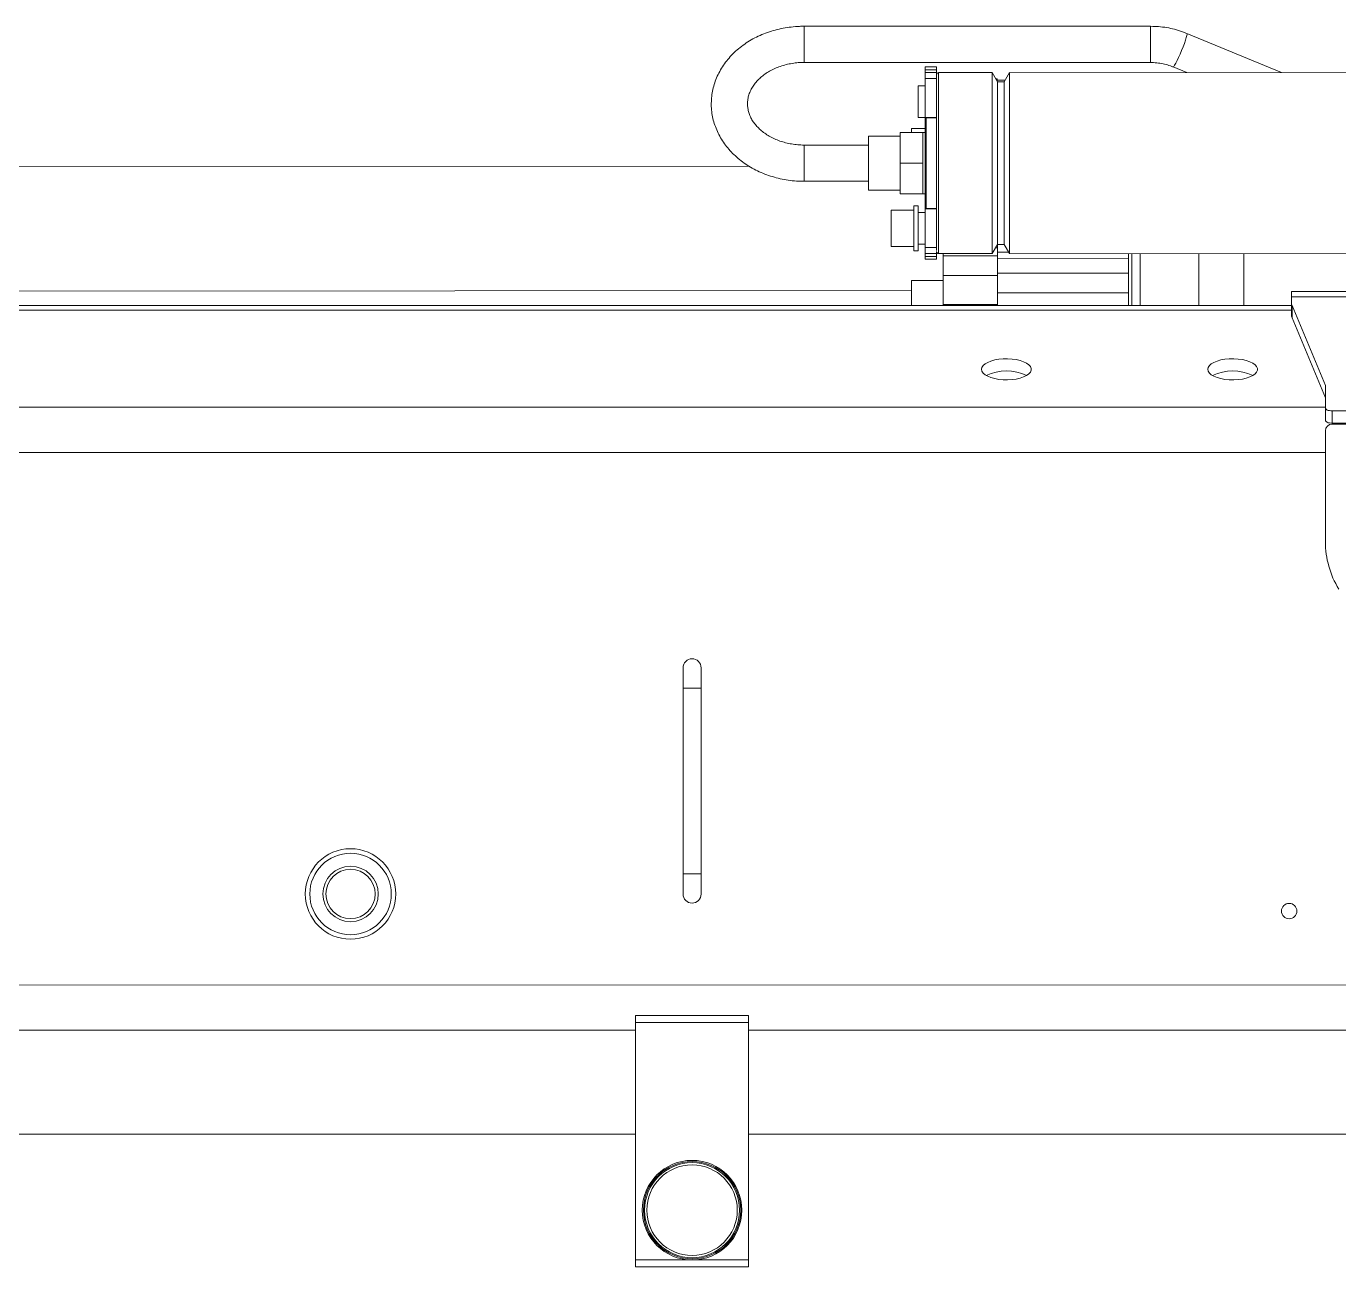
# Model space of a CAD drawing. Header units: millimetres. Extents: x 157 to 416, y 629 to 713.
# Drawn here: x 235.12 to 246.73, y 700.02 to 710.98 of the extents above; entities that cross this region are included whole.
import ezdxf

# ---------------------------------------------------------------- set-up
doc = ezdxf.new("R2010")
doc.units = ezdxf.units.MM

msp = doc.modelspace()

# ---------------------------------------------------------------- linework, layer by layer
at = {"color": 7, "linetype": 'Continuous', "lineweight": 15}
for p, q in [((245.067, 710.982), (242.002, 710.982)), ((246.224, 710.572), (245.387, 710.918)), ((242.002, 710.662), (245.067, 710.662)), ((243.172, 710.622), (243.072, 710.622)), ((243.072, 710.597), (243.072, 710.622)), ((245.265, 710.623), (245.387, 710.572)), ((243.072, 710.597), (243.172, 710.597)), ((243.072, 710.572), (243.072, 710.597)), ((243.072, 710.572), (243.172, 710.572)), ((243.072, 710.52), (243.172, 710.52)), ((243.172, 710.572), (243.172, 710.597)), ((243.172, 710.544), (243.172, 710.572)), ((243.666, 710.572), (243.192, 710.572)), ((243.712, 710.492), (243.666, 710.572)), ((243.711, 710.516), (243.698, 710.516)), ((243.78, 710.507), (243.711, 710.507)), ((243.818, 710.572), (243.772, 710.492)), ((283.332, 710.57), (243.818, 710.572)), ((243.072, 710.456), (243.011, 710.456)), ((243.772, 710.492), (243.712, 710.492)), ((243.011, 710.176), (243.072, 710.176)), ((243.072, 710.177), (243.172, 710.177)), ((243.072, 710.177), (243.172, 710.177)), ((243.072, 710.177), (243.072, 710.177)), ((243.072, 710.175), (243.072, 710.177)), ((243.072, 710.175), (243.172, 710.175)), ((243.072, 710.162), (243.072, 710.175)), ((243.082, 710.172), (243.072, 710.162)), ((243.172, 710.172), (243.082, 710.172)), ((243.052, 710.042), (242.852, 710.042)), ((242.852, 710.042), (242.852, 709.772)), ((243.072, 710.077), (242.951, 710.077)), ((243.072, 710.042), (243.052, 710.042)), ((243.052, 710.042), (243.052, 709.907)), ((242.572, 709.932), (242.002, 709.932)), ((242.852, 710.012), (242.572, 710.012)), ((243.052, 709.907), (243.052, 709.772)), ((241.516, 709.745), (205.392, 709.726)), ((243.052, 709.772), (242.852, 709.772)), ((242.852, 709.772), (242.852, 709.502)), ((243.052, 709.772), (243.052, 709.637)), ((242.002, 709.612), (242.572, 709.612)), ((243.052, 709.637), (243.052, 709.502)), ((242.572, 709.532), (242.852, 709.532)), ((243.052, 709.502), (242.852, 709.502)), ((243.052, 709.502), (243.072, 709.502)), ((242.972, 709.356), (242.772, 709.356)), ((243.012, 709.396), (242.972, 709.396)), ((243.072, 709.382), (243.082, 709.372)), ((243.072, 709.369), (243.072, 709.382)), ((243.072, 709.369), (243.172, 709.369)), ((243.072, 709.367), (243.072, 709.369)), ((243.172, 709.367), (243.072, 709.367)), ((243.072, 709.367), (243.172, 709.367)), ((243.072, 709.367), (243.072, 709.367)), ((243.082, 709.372), (243.172, 709.372)), ((243.072, 709.336), (243.012, 709.336)), ((242.772, 709.036), (242.972, 709.036)), ((242.972, 708.996), (243.012, 708.996)), ((243.012, 709.056), (243.072, 709.056)), ((243.072, 709.025), (243.172, 709.025)), ((243.072, 708.972), (243.072, 709.025)), ((243.666, 708.972), (243.712, 709.052)), ((243.712, 709.052), (243.772, 709.052)), ((243.712, 709.023), (243.712, 708.954)), ((243.772, 709.052), (243.818, 708.972)), ((243.072, 708.972), (243.172, 708.972)), ((243.072, 708.947), (243.172, 708.947)), ((243.072, 708.922), (243.072, 708.947)), ((243.072, 708.922), (243.172, 708.922)), ((243.172, 708.972), (243.172, 708.992)), ((243.172, 708.947), (243.172, 708.972)), ((243.172, 708.922), (243.172, 708.947)), ((243.192, 708.972), (243.666, 708.972)), ((243.232, 708.972), (243.232, 708.953)), ((243.232, 708.953), (243.712, 708.954)), ((244.872, 708.931), (243.712, 708.93)), ((243.818, 708.972), (283.142, 708.97)), ((243.232, 708.78), (243.712, 708.78)), ((243.232, 708.524), (243.232, 708.78)), ((244.872, 708.8), (243.712, 708.8)), ((243.712, 708.524), (243.712, 708.78)), ((243.232, 708.734), (242.952, 708.734)), ((231.057, 708.639), (242.952, 708.646)), ((244.872, 708.626), (243.712, 708.625)), ((247.512, 708.638), (246.312, 708.638)), ((246.312, 708.589), (246.312, 708.542)), ((247.512, 708.589), (246.312, 708.589)), ((246.312, 708.542), (246.312, 708.433)), ((231.147, 708.515), (246.312, 708.514)), ((243.232, 708.524), (243.712, 708.524)), ((243.232, 708.514), (243.232, 708.524)), ((243.712, 708.514), (243.712, 708.524)), ((246.612, 707.808), (246.318, 708.513)), ((246.318, 708.513), (246.318, 708.404)), ((246.612, 707.699), (246.318, 708.404)), ((246.612, 707.608), (246.612, 707.808)), ((246.612, 707.608), (246.612, 707.5)), ((246.672, 707.583), (246.672, 707.474)), ((247.84, 707.583), (246.672, 707.583)), ((246.612, 706.426), (246.612, 707.406)), ((247.84, 707.474), (246.672, 707.474)), ((247.872, 707.466), (246.672, 707.466)), ((240.932, 705.131), (240.932, 703.491)), ((241.092, 703.491), (241.092, 705.131)), ((240.511, 700.077), (240.512, 702.177)), ((241.512, 702.237), (240.512, 702.237)), ((240.512, 702.177), (240.512, 702.237)), ((240.512, 702.177), (241.512, 702.177)), ((241.511, 700.077), (241.512, 702.177)), ((241.512, 702.177), (241.512, 702.237)), ((240.512, 701.19), (223.857, 701.19)), ((249.012, 701.189), (241.512, 701.19)), ((240.511, 700.077), (241.511, 700.077)), ((240.511, 700.017), (240.511, 700.077)), ((241.511, 700.017), (241.511, 700.077)), ((240.511, 700.017), (241.511, 700.017))]:
    msp.add_line(p, q, dxfattribs=at)
at = {"color": 8, "linetype": 'Continuous', "lineweight": 15}
for p, q in [((242.002, 710.982), (242.002, 710.976)), ((245.067, 710.982), (245.067, 710.976)), ((243.695, 709.023), (243.712, 709.023)), ((243.81, 708.986), (243.712, 708.986)), ((231.158, 708.473), (246.312, 708.473)), ((231.163, 707.615), (246.612, 707.614)), ((231.163, 707.216), (246.612, 707.215)), ((249.012, 702.507), (223.905, 702.508)), ((240.512, 702.109), (223.905, 702.109)), ((249.012, 702.108), (241.512, 702.109))]:
    msp.add_line(p, q, dxfattribs=at)
at = {"color": 8, "linetype": 'Continuous', "lineweight": 15, "flags": 128}
for points in [[(242.002, 710.976), (242.002, 710.964), (242.002, 710.944), (242.002, 710.919), (242.002, 710.89), (242.002, 710.857), (242.002, 710.822), (242.002, 710.788), (242.002, 710.755), (242.002, 710.726), (242.002, 710.7), (242.002, 710.681), (242.002, 710.668), (242.002, 710.662), (242.002, 710.662)], [(245.067, 710.976), (245.067, 710.963), (245.067, 710.944), (245.067, 710.919), (245.067, 710.889), (245.067, 710.857), (245.067, 710.822), (245.067, 710.788), (245.067, 710.755), (245.067, 710.725), (245.067, 710.7), (245.067, 710.681), (245.067, 710.668), (245.067, 710.662), (245.067, 710.662)], [(245.389, 710.912), (245.387, 710.9), (245.382, 710.882), (245.375, 710.858), (245.365, 710.83), (245.353, 710.8), (245.341, 710.768), (245.327, 710.736), (245.314, 710.706), (245.301, 710.679), (245.289, 710.656), (245.279, 710.639), (245.271, 710.627), (245.266, 710.623), (245.265, 710.623)], [(245.387, 710.918), (245.387, 710.918), (245.389, 710.912)], [(243.192, 710.572), (243.192, 710.572), (243.192, 710.567), (243.192, 710.554), (243.192, 710.535), (243.192, 710.509), (243.192, 710.477), (243.192, 710.439), (243.192, 710.394), (243.192, 710.344), (243.192, 710.289), (243.192, 710.23), (243.192, 710.167), (243.192, 710.1), (243.192, 710.03), (243.192, 709.958), (243.192, 709.884), (243.192, 709.81), (243.192, 709.735), (243.192, 709.66), (243.192, 709.586), (243.192, 709.514), (243.192, 709.444), (243.192, 709.377), (243.192, 709.314), (243.192, 709.255), (243.192, 709.2), (243.192, 709.15), (243.192, 709.106), (243.192, 709.067), (243.192, 709.035), (243.192, 709.009), (243.192, 708.99), (243.192, 708.978), (243.192, 708.972), (243.192, 708.972)], [(242.002, 709.772), (242.002, 709.807), (242.002, 709.839), (242.002, 709.869), (242.002, 709.894), (242.002, 709.913), (242.002, 709.926), (242.002, 709.932), (242.002, 709.932)], [(242.002, 709.612), (242.002, 709.612), (242.002, 709.618), (242.002, 709.631), (242.002, 709.65), (242.002, 709.675), (242.002, 709.705), (242.002, 709.738), (242.002, 709.772)], [(240.932, 705.131), (240.933, 705.131), (240.94, 705.131), (240.953, 705.131), (240.972, 705.131), (240.994, 705.131), (241.018, 705.131), (241.041, 705.131), (241.062, 705.131), (241.078, 705.131), (241.088, 705.131), (241.092, 705.131)], [(240.932, 703.491), (240.933, 703.491), (240.94, 703.491), (240.953, 703.491), (240.972, 703.491), (240.994, 703.491), (241.018, 703.491), (241.041, 703.491), (241.062, 703.491), (241.078, 703.491), (241.088, 703.491), (241.092, 703.491)]]:
    msp.add_lwpolyline(points, dxfattribs=at)
at = {"color": 7, "linetype": 'Continuous', "lineweight": 15, "flags": 128}
for points in [[(243.172, 710.597), (243.172, 710.612), (243.172, 710.62), (243.172, 710.622)], [(243.072, 710.52), (243.072, 710.532), (243.072, 710.542), (243.072, 710.551), (243.072, 710.559), (243.072, 710.564), (243.072, 710.569), (243.072, 710.571), (243.072, 710.572)], [(243.072, 710.177), (243.072, 710.183), (243.072, 710.197), (243.072, 710.217), (243.072, 710.244), (243.072, 710.275), (243.072, 710.311), (243.072, 710.349), (243.072, 710.387), (243.072, 710.425), (243.072, 710.461), (243.072, 710.493), (243.072, 710.52)], [(243.172, 709), (243.172, 709.014), (243.172, 709.035), (243.172, 709.063), (243.172, 709.097), (243.172, 709.137), (243.172, 709.183), (243.172, 709.234), (243.172, 709.29), (243.172, 709.35), (243.172, 709.415), (243.172, 709.482), (243.172, 709.552), (243.172, 709.624), (243.172, 709.698), (243.172, 709.772), (243.172, 709.846), (243.172, 709.92), (243.172, 709.992), (243.172, 710.062), (243.172, 710.129), (243.172, 710.194), (243.172, 710.254), (243.172, 710.31), (243.172, 710.362), (243.172, 710.407), (243.172, 710.448), (243.172, 710.482), (243.172, 710.509), (243.172, 710.53), (243.172, 710.544)], [(243.666, 710.572), (243.666, 710.572), (243.666, 710.567), (243.666, 710.554), (243.666, 710.535), (243.666, 710.509), (243.666, 710.477), (243.666, 710.439), (243.666, 710.394), (243.666, 710.344), (243.666, 710.289), (243.666, 710.23), (243.666, 710.167), (243.666, 710.1), (243.666, 710.03), (243.666, 709.958), (243.666, 709.884), (243.666, 709.81), (243.666, 709.735), (243.666, 709.66), (243.666, 709.586), (243.666, 709.514), (243.666, 709.444), (243.666, 709.377), (243.666, 709.314), (243.666, 709.255), (243.666, 709.2), (243.666, 709.15), (243.666, 709.106), (243.666, 709.067), (243.666, 709.035), (243.666, 709.009), (243.666, 708.99), (243.666, 708.978), (243.666, 708.972), (243.666, 708.972)], [(243.711, 710.516), (243.711, 710.513), (243.711, 710.503), (243.711, 710.493)], [(243.818, 710.572), (243.818, 710.572), (243.818, 710.567), (243.818, 710.554), (243.818, 710.535), (243.818, 710.509), (243.818, 710.477), (243.818, 710.439), (243.818, 710.394), (243.818, 710.344), (243.818, 710.289), (243.818, 710.23), (243.818, 710.167), (243.818, 710.1), (243.818, 710.03), (243.818, 709.958), (243.818, 709.884), (243.818, 709.81), (243.818, 709.735), (243.818, 709.66), (243.818, 709.586), (243.818, 709.514), (243.818, 709.444), (243.818, 709.377), (243.818, 709.314), (243.818, 709.255), (243.818, 709.2), (243.818, 709.15), (243.818, 709.106), (243.818, 709.067), (243.818, 709.035), (243.818, 709.009), (243.818, 708.99), (243.818, 708.978), (243.818, 708.972), (243.818, 708.972)], [(243.011, 710.176), (243.011, 710.179), (243.011, 710.19), (243.011, 710.206), (243.011, 710.228), (243.011, 710.255), (243.011, 710.285), (243.011, 710.316), (243.011, 710.347), (243.011, 710.376), (243.011, 710.403), (243.011, 710.425), (243.011, 710.442), (243.011, 710.452), (243.011, 710.456), (243.011, 710.456)], [(243.712, 710.492), (243.712, 710.492), (243.712, 710.486), (243.712, 710.474), (243.712, 710.455), (243.712, 710.428), (243.712, 710.396), (243.712, 710.357), (243.712, 710.312), (243.712, 710.262), (243.712, 710.207), (243.712, 710.147), (243.712, 710.084), (243.712, 710.018), (243.712, 709.95), (243.712, 709.879), (243.712, 709.808), (243.712, 709.736), (243.712, 709.665), (243.712, 709.594), (243.712, 709.526), (243.712, 709.46), (243.712, 709.397), (243.712, 709.337), (243.712, 709.282), (243.712, 709.232), (243.712, 709.187), (243.712, 709.149), (243.712, 709.116), (243.712, 709.09), (243.712, 709.07), (243.712, 709.058), (243.712, 709.052), (243.712, 709.052)], [(243.772, 710.492), (243.772, 710.492), (243.772, 710.486), (243.772, 710.474), (243.772, 710.455), (243.772, 710.428), (243.772, 710.396), (243.772, 710.357), (243.772, 710.312), (243.772, 710.262), (243.772, 710.207), (243.772, 710.147), (243.772, 710.084), (243.772, 710.018), (243.772, 709.95), (243.772, 709.879), (243.772, 709.808), (243.772, 709.736), (243.772, 709.665), (243.772, 709.594), (243.772, 709.526), (243.772, 709.46), (243.772, 709.397), (243.772, 709.337), (243.772, 709.282), (243.772, 709.232), (243.772, 709.187), (243.772, 709.149), (243.772, 709.116), (243.772, 709.09), (243.772, 709.07), (243.772, 709.058), (243.772, 709.052), (243.772, 709.052)], [(243.772, 710.492), (243.772, 710.492), (243.772, 710.486), (243.772, 710.474), (243.772, 710.455), (243.772, 710.428), (243.772, 710.396), (243.772, 710.357), (243.772, 710.312), (243.772, 710.262), (243.772, 710.207), (243.772, 710.147), (243.772, 710.084), (243.772, 710.018), (243.772, 709.95), (243.772, 709.879), (243.772, 709.808), (243.772, 709.736), (243.772, 709.665), (243.772, 709.594), (243.772, 709.526), (243.772, 709.46), (243.772, 709.397), (243.772, 709.337), (243.772, 709.282), (243.772, 709.232), (243.772, 709.187), (243.772, 709.149), (243.772, 709.116), (243.772, 709.09), (243.772, 709.07), (243.772, 709.058), (243.772, 709.052), (243.772, 709.052)], [(243.072, 709.382), (243.072, 709.383), (243.072, 709.39), (243.072, 709.405), (243.072, 709.426), (243.072, 709.453), (243.072, 709.487), (243.072, 709.526), (243.072, 709.569), (243.072, 709.617), (243.072, 709.667), (243.072, 709.719), (243.072, 709.772), (243.072, 709.825), (243.072, 709.877), (243.072, 709.927), (243.072, 709.975), (243.072, 710.018), (243.072, 710.057), (243.072, 710.091), (243.072, 710.118), (243.072, 710.14), (243.072, 710.154), (243.072, 710.161), (243.072, 710.162)], [(243.082, 710.172), (243.082, 710.172), (243.082, 710.166), (243.082, 710.154), (243.082, 710.135), (243.082, 710.109), (243.082, 710.078), (243.082, 710.04), (243.082, 709.998), (243.082, 709.952), (243.082, 709.903), (243.082, 709.852), (243.082, 709.799), (243.082, 709.745), (243.082, 709.692), (243.082, 709.641), (243.082, 709.592), (243.082, 709.546), (243.082, 709.504), (243.082, 709.467), (243.082, 709.435), (243.082, 709.409), (243.082, 709.39), (243.082, 709.378), (243.082, 709.372), (243.082, 709.372)], [(242.951, 710.042), (242.951, 710.046), (242.951, 710.063), (242.951, 710.074), (242.951, 710.077)], [(242.572, 709.532), (242.572, 709.536), (242.572, 709.547), (242.572, 709.564), (242.572, 709.588), (242.572, 709.618), (242.572, 709.652), (242.572, 709.69), (242.572, 709.73), (242.572, 709.772), (242.572, 709.814), (242.572, 709.854), (242.572, 709.892), (242.572, 709.926), (242.572, 709.956), (242.572, 709.98), (242.572, 709.998), (242.572, 710.008), (242.572, 710.012)], [(242.772, 709.036), (242.772, 709.036), (242.772, 709.044), (242.772, 709.058), (242.772, 709.079), (242.772, 709.106), (242.772, 709.136), (242.772, 709.17), (242.772, 709.204), (242.772, 709.238), (242.772, 709.271), (242.772, 709.299), (242.772, 709.323), (242.772, 709.341), (242.772, 709.352), (242.772, 709.356), (242.772, 709.356)], [(242.972, 708.996), (242.972, 708.999), (242.972, 709.01), (242.972, 709.027), (242.972, 709.051), (242.972, 709.08), (242.972, 709.113), (242.972, 709.149), (242.972, 709.186), (242.972, 709.224), (242.972, 709.261), (242.972, 709.296), (242.972, 709.327), (242.972, 709.353), (242.972, 709.373), (242.972, 709.388), (242.972, 709.395), (242.972, 709.396)], [(243.012, 708.996), (243.012, 708.999), (243.012, 709.01), (243.012, 709.027), (243.012, 709.051), (243.012, 709.08), (243.012, 709.113), (243.012, 709.149), (243.012, 709.186), (243.012, 709.224), (243.012, 709.261), (243.012, 709.296), (243.012, 709.327), (243.012, 709.353), (243.012, 709.373), (243.012, 709.388), (243.012, 709.395), (243.012, 709.396)], [(243.072, 709.025), (243.072, 709.051), (243.072, 709.083), (243.072, 709.119), (243.072, 709.157), (243.072, 709.195), (243.072, 709.233), (243.072, 709.269), (243.072, 709.3), (243.072, 709.327), (243.072, 709.348), (243.072, 709.361), (243.072, 709.367)], [(243.712, 709.052), (243.712, 709.045), (243.712, 709.023)], [(243.232, 708.78), (243.232, 708.806), (243.232, 708.832), (243.232, 708.857), (243.232, 708.88), (243.232, 708.902), (243.232, 708.922), (243.232, 708.939), (243.232, 708.953)], [(243.712, 708.78), (243.712, 708.806), (243.712, 708.832), (243.712, 708.857), (243.712, 708.88), (243.712, 708.902), (243.712, 708.922), (243.712, 708.939), (243.712, 708.954)], [(244.872, 708.931), (244.872, 708.938), (244.872, 708.944), (244.872, 708.951), (244.872, 708.958), (244.872, 708.965), (244.872, 708.972)], [(244.872, 708.8), (244.872, 708.816), (244.872, 708.832), (244.872, 708.848), (244.872, 708.865), (244.872, 708.881), (244.872, 708.897), (244.872, 708.914), (244.872, 708.931)], [(244.902, 708.514), (244.902, 708.524), (244.902, 708.56), (244.902, 708.601), (244.902, 708.647), (244.902, 708.699), (244.902, 708.756), (244.902, 708.816), (244.902, 708.881), (244.902, 708.948), (244.902, 708.972)], [(244.974, 708.514), (244.974, 708.53), (244.974, 708.575), (244.974, 708.624), (244.974, 708.679), (244.974, 708.739), (244.973, 708.802), (244.973, 708.869), (244.973, 708.939), (244.973, 708.972)], [(245.492, 708.514), (245.492, 708.531), (245.492, 708.575), (245.492, 708.625), (245.492, 708.68), (245.492, 708.739), (245.492, 708.802), (245.492, 708.869), (245.492, 708.939), (245.492, 708.972)], [(245.892, 708.514), (245.892, 708.531), (245.892, 708.575), (245.892, 708.625), (245.892, 708.68), (245.892, 708.739), (245.892, 708.803), (245.892, 708.87), (245.892, 708.939), (245.892, 708.972)], [(244.872, 708.626), (244.872, 708.646), (244.872, 708.668), (244.872, 708.69), (244.872, 708.713), (244.872, 708.735), (244.872, 708.758), (244.872, 708.779), (244.872, 708.8)], [(242.952, 708.514), (242.952, 708.543), (242.952, 708.581), (242.952, 708.618), (242.952, 708.65), (242.952, 708.679), (242.952, 708.702), (242.952, 708.72), (242.952, 708.73), (242.952, 708.734)], [(244.872, 708.514), (244.872, 708.55), (244.872, 708.589), (244.872, 708.626)], [(246.312, 708.638), (246.312, 708.635), (246.312, 708.626), (246.312, 708.611), (246.312, 708.589)], [(243.572, 707.95), (243.575, 707.933), (243.586, 707.917), (243.603, 707.902), (243.626, 707.889), (243.655, 707.877), (243.688, 707.868), (243.724, 707.861), (243.762, 707.858), (243.802, 707.857), (243.841, 707.859), (243.878, 707.864), (243.913, 707.872), (243.944, 707.883), (243.97, 707.895), (243.99, 707.909), (244.004, 707.925), (244.011, 707.941), (244.011, 707.958), (244.004, 707.975), (243.99, 707.99), (243.97, 708.004), (243.944, 708.017), (243.913, 708.027), (243.878, 708.035), (243.841, 708.04), (243.802, 708.043), (243.762, 708.042), (243.724, 708.038), (243.688, 708.032), (243.655, 708.023), (243.626, 708.011), (243.603, 707.998), (243.586, 707.982), (243.575, 707.966), (243.572, 707.95)], [(245.572, 707.95), (245.575, 707.933), (245.586, 707.917), (245.603, 707.902), (245.626, 707.889), (245.655, 707.877), (245.688, 707.868), (245.724, 707.861), (245.762, 707.858), (245.802, 707.857), (245.841, 707.859), (245.878, 707.864), (245.913, 707.872), (245.944, 707.883), (245.97, 707.895), (245.99, 707.909), (246.004, 707.925), (246.011, 707.941), (246.011, 707.958), (246.004, 707.974), (245.99, 707.99), (245.97, 708.004), (245.944, 708.017), (245.913, 708.027), (245.878, 708.035), (245.841, 708.04), (245.802, 708.043), (245.762, 708.042), (245.724, 708.038), (245.688, 708.032), (245.655, 708.022), (245.626, 708.011), (245.603, 707.997), (245.586, 707.982), (245.575, 707.966), (245.572, 707.95)], [(246.612, 707.608), (246.613, 707.603), (246.616, 707.599), (246.622, 707.594), (246.629, 707.59), (246.638, 707.587), (246.649, 707.585), (246.66, 707.583), (246.672, 707.583)], [(246.612, 707.5), (246.613, 707.495), (246.616, 707.49), (246.622, 707.485), (246.629, 707.482), (246.638, 707.478), (246.649, 707.476), (246.66, 707.475), (246.672, 707.474)], [(240.932, 705.311), (240.932, 705.308), (240.932, 705.298), (240.932, 705.281), (240.932, 705.259), (240.932, 705.231), (240.932, 705.2), (240.932, 705.167), (240.932, 705.131)], [(241.092, 705.131), (241.092, 705.167), (241.092, 705.2), (241.092, 705.231), (241.092, 705.259), (241.092, 705.281), (241.092, 705.298), (241.092, 705.308), (241.092, 705.311)], [(240.932, 703.491), (240.932, 703.456), (240.932, 703.423), (240.932, 703.391), (240.932, 703.364), (240.932, 703.342), (240.932, 703.325), (240.932, 703.315), (240.932, 703.311)], [(241.092, 703.311), (241.092, 703.315), (241.092, 703.325), (241.092, 703.342), (241.092, 703.364), (241.092, 703.391), (241.092, 703.423), (241.092, 703.456), (241.092, 703.491)]]:
    msp.add_lwpolyline(points, dxfattribs=at)
at = {"color": 7, "linetype": 'Continuous', "lineweight": 15}
for centre, radius in [((237.992, 703.312), 0.4), ((237.992, 703.312), 0.36), ((237.992, 703.312), 0.245), ((237.992, 703.312), 0.218), ((246.292, 703.161), 0.068), ((241.012, 700.517), 0.44), ((241.012, 700.517), 0.43), ((241.012, 700.517), 0.42), ((241.012, 700.517), 0.4)]:
    msp.add_circle(centre, radius, dxfattribs=at)
for centre, radius, start, end in [((243.192, 710.552), 0.02, 89.9976, 179.9976), ((240.497, 708.96), 2.575, 359.7109, 0.2672), ((243.192, 708.992), 0.02, 179.9976, 269.9976), ((246.388, 708.542), 0.0759, 180.3019, 203.0793), ((246.388, 708.434), 0.0759, 180.3019, 203.0793), ((243.792, 707.523), 0.413, 64.4191, 115.5763), ((245.792, 707.522), 0.413, 64.4232, 115.5722), ((246.672, 707.406), 0.06, 89.9976, 179.9976), ((247.412, 706.426), 0.8, 179.9976, 211.5758), ((241.012, 705.311), 0.08, 359.9976, 179.9976), ((241.012, 703.311), 0.08, 179.9976, 359.9976)]:
    msp.add_arc(centre, radius, start, end, dxfattribs=at)
for points, knots in [([(242.002, 710.982), (241.988, 710.982), (241.951, 710.981), (241.889, 710.976), (241.817, 710.966), (241.747, 710.949), (241.679, 710.928), (241.613, 710.902), (241.55, 710.871), (241.491, 710.835), (241.435, 710.795), (241.384, 710.75), (241.338, 710.702), (241.298, 710.651), (241.263, 710.597), (241.234, 710.541), (241.211, 710.483), (241.195, 710.423), (241.185, 710.363), (241.181, 710.302), (241.183, 710.242), (241.192, 710.182), (241.207, 710.123), (241.229, 710.066), (241.256, 710.01), (241.289, 709.956), (241.327, 709.906), (241.37, 709.858), (241.419, 709.813), (241.472, 709.772), (241.529, 709.735), (241.59, 709.703), (241.655, 709.675), (241.722, 709.652), (241.791, 709.634), (241.862, 709.621), (241.933, 709.613), (241.979, 709.613), (242.002, 709.612)], [0, 0, 0, 0, 0.015995, 0.044681, 0.073391, 0.102116, 0.130855, 0.159602, 0.188346, 0.217067, 0.245747, 0.274352, 0.302854, 0.331215, 0.359411, 0.387418, 0.415231, 0.442857, 0.470319, 0.497656, 0.524915, 0.55214, 0.579379, 0.606681, 0.634093, 0.661648, 0.689367, 0.717257, 0.745311, 0.773515, 0.801845, 0.830275, 0.858783, 0.887343, 0.915944, 0.944574, 0.973224, 1, 1, 1, 1]), ([(245.387, 710.918), (245.374, 710.924), (245.339, 710.938), (245.279, 710.956), (245.209, 710.971), (245.138, 710.98), (245.091, 710.981), (245.067, 710.982)], [0, 0, 0, 0, 0.127822, 0.347162, 0.566614, 0.786142, 1, 1, 1, 1]), ([(242.002, 709.932), (241.993, 709.932), (241.965, 709.933), (241.919, 709.937), (241.865, 709.946), (241.813, 709.959), (241.763, 709.976), (241.716, 709.998), (241.673, 710.023), (241.635, 710.05), (241.6, 710.081), (241.571, 710.113), (241.546, 710.147), (241.527, 710.183), (241.513, 710.22), (241.504, 710.258), (241.501, 710.297), (241.504, 710.337), (241.513, 710.377), (241.529, 710.416), (241.55, 710.453), (241.577, 710.489), (241.609, 710.522), (241.645, 710.552), (241.686, 710.58), (241.731, 710.604), (241.779, 710.624), (241.83, 710.64), (241.883, 710.652), (241.937, 710.66), (241.977, 710.662), (241.998, 710.662), (242.002, 710.662)], [0, 0, 0, 0, 0.016662, 0.05038, 0.08408, 0.117746, 0.151381, 0.184995, 0.218609, 0.252267, 0.286043, 0.320043, 0.35442, 0.389374, 0.425138, 0.461938, 0.499853, 0.538638, 0.57745, 0.615406, 0.65223, 0.688038, 0.723082, 0.757602, 0.791788, 0.82577, 0.859642, 0.893457, 0.927244, 0.961015, 0.992983, 1, 1, 1, 1]), ([(245.067, 710.662), (245.076, 710.662), (245.103, 710.661), (245.149, 710.656), (245.203, 710.645), (245.241, 710.632), (245.261, 710.624), (245.265, 710.623)], [0, 0, 0, 0, 0.127799, 0.403147, 0.678589, 0.939991, 1, 1, 1, 1])]:
    msp.add_open_spline(points, degree=3, knots=knots, dxfattribs=at)

doc.saveas('drawing.dxf')
